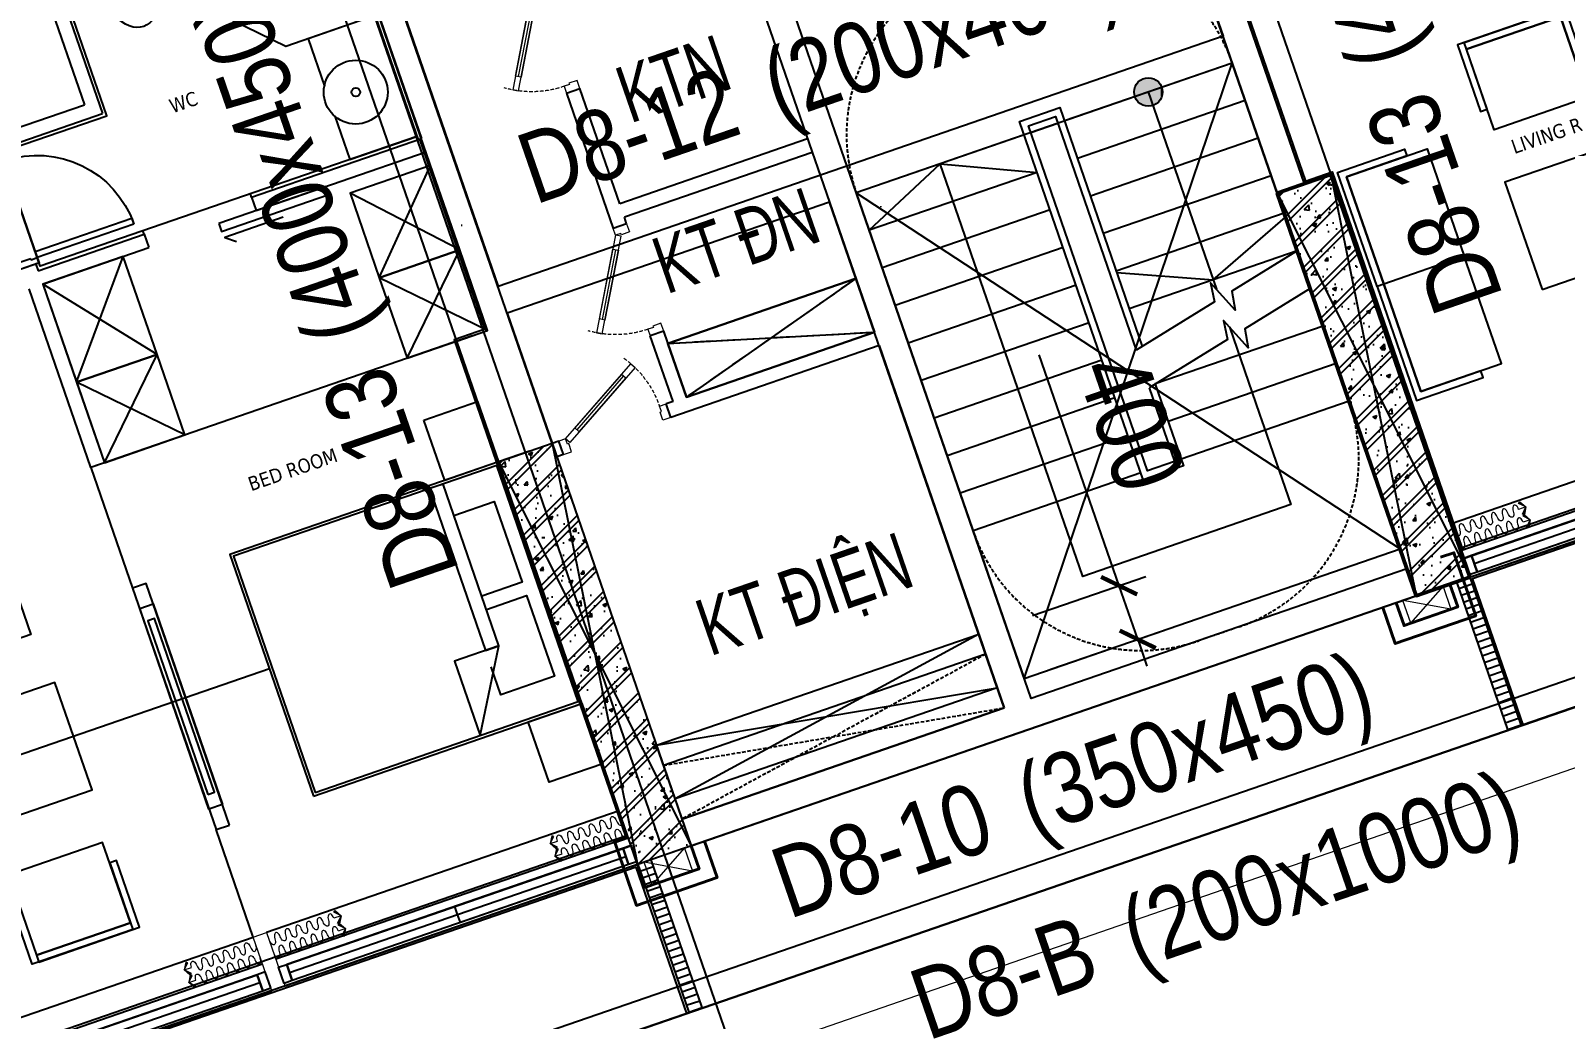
# Model space of a CAD drawing. Header units: millimetres. Extents: x -361699137 to 361252145, y -356478932 to 356523199.
# Drawn here: x -86587 to -75782, y 27210 to 34175 of the extents above; entities that cross this region are included whole.
import ezdxf
from ezdxf.enums import TextEntityAlignment as Align

# ---------------------------------------------------------------- set-up
doc = ezdxf.new("R2010")
doc.units = ezdxf.units.MM
doc.header["$LTSCALE"] = 100
doc.header["$MEASUREMENT"] = 0
for name, pattern in [('220126_HDN_HBA typical plan$0$HIDDEN', [0.375, 0.25, -0.125]), ('ACAD_ISO03W100', [30, 12, -18]), ('HIDDEN', [0.375, 0.25, -0.125]), ('Xref_ST_MBDV Cot vach 30.7.2022$0$HIDDEN', [0.375, 0.25, -0.125])]:
    doc.linetypes.add(name, pattern=pattern)
for name, color, linetype in [('1VinaPVC-Text', 9, 'Continuous'), ('A-_FURN----_E-_N', 251, 'Continuous'), ('A-ANNO-ROOM', 50, 'Continuous'), ('A-WALL-FNSH', 11, 'Continuous'), ('ccu12-Text', 31, 'Continuous'), ('IDEA - dim', 251, 'Continuous'), ('KC', 5, 'Continuous'), ('KT-Net manh', 139, 'Continuous'), ('KT-Tuong', 1, 'Continuous'), ('Xref_ST_MBDV Cot vach 30.7.2022$0$A-FLOR-STRS-ARROW', 8, 'Continuous'), ('Xref_ST_MBDV Cot vach 30.7.2022$0$IDEA - dim', 251, 'Continuous'), ('Xref_ST_MBDV Cot vach 30.7.2022$0$KT-Khuat', 9, 'Xref_ST_MBDV Cot vach 30.7.2022$0$HIDDEN'), ('Xref_ST_MBDV Cot vach 30.7.2022$0$KT-Net manh', 139, 'Continuous'), ('Xref_ST_MBDV Cot vach 30.7.2022$0$KT-Text', 7, 'Continuous'), ('Xref_ST_MBDV Cot vach 30.7.2022$0$KT-Thay', 7, 'Continuous')]:
    doc.layers.add(name, color=color, linetype=linetype)
for name, color, linetype, lineweight in [('AUDIT_I_220808132811-11', 7, 'Continuous', 9), ('ccu12-Tencaukien', 9, 'Continuous', 15), ('CIC36 net manh', 8, 'Continuous', 9), ('HBA-Partition', 4, 'Continuous', 13), ('KT-Kich thuoc', 159, 'Continuous', 18), ('KT-lomo nuoc', 3, 'HIDDEN', 5), ('KT-Net cat', 1, 'Continuous', 40), ('KT-Net cot vach', 2, 'Continuous', 50), ('Xref_ST_MBDV Cot vach 30.7.2022$0$CUA', 37, 'Continuous', 13)]:
    doc.layers.add(name, color=color, linetype=linetype, lineweight=lineweight)
doc.layers.add('dien tich thong thuy', color=3, linetype='Continuous', plot=False)
doc.styles.add('220126_HDN_HBA typical plan$0$211210_HDN_HBA_TYPICAL PLAN CORE OPT 1$0$HBA-Text', font='GOTHIC.TTF')
doc.styles.add('Arial Narrow', font='ARIALN.TTF')
doc.styles.add('Tahoma', font='tahoma.ttf')
doc.styles.add('Xref_ST_MBDV Cot vach 30.7.2022$0$Arial', font='arial.ttf', dxfattribs={"width": 0.7})
doc.dimstyles.new('ccu12-200', dxfattribs={"dimscale": 200, "dimtxt": 2.5, "dimasz": 1, "dimexe": 1, "dimexo": 2, "dimgap": 1, "dimtad": 1, "dimdec": 0, "dimdsep": 46, "dimtxsty": 'Arial Narrow', "dimblk": 'ARCHTICK', "dimcen": -1, "dimdle": 1, "dimclrd": 256, "dimclre": 256, "dimclrt": 3, "dimadec": 0, "dimazin": 2, "dimtfac": 0.1, "dimtdec": 0, "dimtmove": 0, "dimatfit": 1, "dimldrblk": 'ARCHTICK', "dimfxl": 1, "dimtvp": 0.833333, "dimtolj": 1, "dimtzin": 12, "dimarcsym": 0})
pattern_1 = [(50, (-90946.16, -18366.26), (286.9041, -25.10085), [30, -330]), (355, (-90946.16, -18366.26), (-55.5005, 300.8769), [24, -264]), (100.4514, (-90922.26, -18368.36), (231.4038, 275.7758), [25.4961, -280.4568]), (46.1842, (-90946.16, -18286.26), (426.8964, -66.2076), [45, -495]), (96.6356, (-90910.6, -18291.8), (373.865, 389.6471), [38.244, -420.6852]), (351.1842, (-90946.16, -18286.26), (373.8648, 389.6474), [36, -396]), (21, (-90906.16, -18306.26), (238.7628, -161.04756), [30, -330]), (326, (-90906.16, -18306.26), (97.3261, 290.06), [24, -264]), (71.4514, (-90886.27, -18319.69), (336.089, 129.0122), [25.4961, -280.4568]), (37.5, (-90946.16, -18366.26), (4.86394, 133.15754), [0, -260.8, 0, -268, 0, -265]), (7.5, (-90946.16, -18366.26), (105.2278, 157.76468), [0, -152.8, 0, -254.8, 0, -101]), (327.5, (-91035.36, -18366.26), (213.52897, -9.02195), [0, -100, 0, -312, 0, -414]), (317.5, (-91075.36, -18366.26), (233.27447, 40.042), [0, -130, 0, -207.2, 0, -294]), (45, (-90946.16, -18366.26), (-120.20815, 120.20815), []), (45, (-90946.16, -18317.26), (-120.20815, 120.20815), [])]

# ---------------------------------------------------------------- blocks, each defined once
blk = doc.blocks.new('*U207')
for points in [[(483, -399), (465, -396), (464, -466)], [(397, -484), (464, -466), (394, -466)]]:
    blk.add_hatch(color=256).paths.add_polyline_path(points)
blk.add_line((464, -466), (417, -419))
for points in [[(483, -399), (465, -396), (464, -466)], [(397, -484), (464, -466), (394, -466)]]:
    blk.add_lwpolyline(points, close=True)
for centre in [(17, -17), (86, -88), (155, -157), (225, -227), (294, -297), (364, -367)]:
    blk.add_ellipse(centre, major_axis=(34.5, 32), ratio=0.523888, start_param=4.73172, end_param=7.873313)
at = {"extrusion": (0, 0, -1)}
for centre in [(52, -52), (121, -123), (190, -192), (260, -262), (329, -332), (399, -402)]:
    blk.add_ellipse(centre, major_axis=(-32.1, -34.4), ratio=0.523888, start_param=4.73172, end_param=7.873313, dxfattribs=at)
blk = doc.blocks.new('13')
at = {"layer": 'A-WALL-FNSH', "color": 5}
for points in [[(-9580, -260), (-9460, -260), (-9460, -200), (-9580, -200)], [(-9460, -2815), (-9460, -260), (-9580, -260), (-9580, -2815)], [(-9520, -1563), (-9520, -260), (-9580, -260), (-9580, -1563)]]:
    blk.add_lwpolyline(points, close=True, dxfattribs=at)
blk.add_lwpolyline([(-9460, -200), (-9460, -2815)], dxfattribs=at)
at = {"layer": 'IDEA - dim'}
for p, q in [((-9600, -200), (-9600, -2875)), ((-9400, -200), (-9400, -2875))]:
    blk.add_line(p, q, dxfattribs=at)
for points in [[(-8250, -748), (-8250, -300), (-7450, -300), (-7450, -250), (-8300, -250), (-8300, -748)], [(-8250, -300), (-8250, -900), (-7450, -900), (-7450, -300)], [(-6650, -748), (-6650, -300), (-7450, -300), (-7450, -250), (-6600, -250), (-6600, -748)], [(-6650, -300), (-6650, -900), (-7450, -900), (-7450, -300)], [(-7850, -1341), (-7850, -2141), (-7050, -2141), (-7050, -1341)], [(-6076, -2091), (-6676, -2091), (-6676, -1391), (-6076, -1391)], [(-6524, -1391), (-6076, -1391), (-6076, -2091), (-6026, -2091), (-6026, -1341), (-6524, -1341)], [(-6524, -2091), (-6076, -2091), (-6076, -1391), (-6026, -1391), (-6026, -2141), (-6524, -2141)]]:
    blk.add_lwpolyline(points, close=True, dxfattribs=at)
at = {"layer": 'KT-Net cot vach'}
blk.add_lwpolyline([(-9600, -200), (-9600, 200), (-6600, 200), (-6600, -200)], close=True, dxfattribs=at)
at = {"layer": 'KT-Net manh', "linetype": 'ACAD_ISO03W100', "ltscale": 4}
blk.add_line((-9200, -200), (-9200, -2875), dxfattribs=at)
at = {"layer": 'KT-Tuong'}
blk.add_lwpolyline([(-3200, 0), (-6600, 0), (-6600, 200), (-3200, 200)], dxfattribs=at)
at = {"layer": 'CIC36 net manh', "color": 8, "xscale": -0.8100000000112606, "yscale": 0.8100000000112606, "zscale": 0.8100000000112604, "rotation": 44.87679879606966}
for p in [(-9356, -201), (-9261, -201)]:
    blk.add_blockref('*U207', p, dxfattribs=at)
at = {"layer": '1VinaPVC-Text', "style": 'Tahoma'}
blk.add_text('LIVING R', height=100, rotation=270, dxfattribs=at).set_placement((-6885, -1468))
blk = doc.blocks.new('*U206')
at = {"layer": 'A-_FURN----_E-_N', "linetype": 'Continuous'}
for points in [[(-900, 600), (-900, 1000), (-1350, 1000), (-1350, 600)], [(-900, -1000), (-900, 1000), (900, 1000), (900, -1000)], [(-880, -980), (-880, 980), (880, 980), (880, -980)], [(1350, 600), (1350, 1000), (900, 1000), (900, 600)]]:
    blk.add_lwpolyline(points, close=True, dxfattribs=at)
at = {"layer": 'A-_FURN----_E-_N', "linetype": '220126_HDN_HBA typical plan$0$HIDDEN', "ltscale": 500}
blk.add_lwpolyline([(-900, -1000), (-900, 1000), (900, 1000), (900, -1000)], close=True, dxfattribs=at)
at = {"layer": 'A-_FURN----_E-_N', "linetype": 'Continuous'}
for points in [[(-55, 580), (-55, 880), (-656, 880), (-656, 480), (-448, 480)], [(646, 580), (646, 880), (45, 880), (45, 580)], [(-880, 249), (-326, 580), (880, 580), (880, 480), (-326, 480), (-326, 580), (-326, 249), (-880, 249)]]:
    blk.add_lwpolyline(points, dxfattribs=at)
blk = doc.blocks.new('220126_HDN_HBA typical plan$0$210902_YS plan 330pm ver13$0$TOTO-WC-CW822J')
at = {"color": 0}
blk.add_lwpolyline([(-177, -119), (-175, 0), (175, 0), (177, -119)], dxfattribs=at)
blk.add_lwpolyline([(-190, -270), (-183, -145, -0.39087), (-115, -78), (-28, -76, -0.013886), (28, -76), (115, -78, -0.39087), (183, -145), (190, -270)], format="xyb", dxfattribs=at)
blk.add_ellipse((0, -270), major_axis=(0, -270), ratio=0.703704, start_param=4.712389, end_param=7.853982, dxfattribs=at)
blk = doc.blocks.new('d800')
blk.add_line((760, 70), (40, 70))
for points in [[(40, 790), (40, 70), (85, 70), (85, 790)], [(50, 25), (40, 25), (40, 70), (0, 70), (0, -70), (50, -70)], [(750, 25), (760, 25), (760, 70), (800, 70), (800, -70), (750, -70)]]:
    blk.add_lwpolyline(points, close=True)
blk.add_arc((40, 70), 720, 0, 90)
blk = doc.blocks.new('9')
at = {"layer": 'A-WALL-FNSH', "color": 5}
for points in [[(-9460, -200), (-9460, -2815)], [(-9460, -5600), (-9460, -3035)]]:
    blk.add_lwpolyline(points, dxfattribs=at)
for points in [[(-9460, -2815), (-9460, -260), (-9580, -260), (-9580, -2815)], [(-9460, -1562), (-9460, -2815), (-9520, -2815), (-9520, -1562)], [(-9580, -2875), (-9460, -2875), (-9460, -2815), (-9580, -2815)], [(-9580, -2975), (-9460, -2975), (-9460, -3035), (-9580, -3035)], [(-9460, -3035), (-9460, -5540), (-9580, -5540), (-9580, -3035)], [(-9460, -4287), (-9460, -3035), (-9520, -3035), (-9520, -4287)], [(-9520, -4287), (-9520, -5540), (-9580, -5540), (-9580, -4287)], [(-9580, -5540), (-9460, -5540), (-9460, -5600), (-9580, -5600)]]:
    blk.add_lwpolyline(points, close=True, dxfattribs=at)
at = {"layer": 'HBA-Partition'}
blk.add_lwpolyline([(-9200, -2875), (-9200, -2975), (-9600, -2975), (-9600, -2875)], close=True, dxfattribs=at)
at = {"layer": 'IDEA - dim'}
for p, q in [((-9600, -200), (-9600, -2875)), ((-9400, -200), (-9400, -2875)), ((-9600, -5601), (-9600, -2975)), ((-9400, -5601), (-9400, -2975)), ((-4270, -3765), (-4245, -3765)), ((-4270, -4565), (-4245, -4565)), ((-3000, -5830), (-4270, -5830))]:
    blk.add_line(p, q, dxfattribs=at)
for points in [[(-8376, -1391), (-8824, -1391), (-8824, -2091), (-8874, -2091), (-8874, -1341), (-8376, -1341)], [(-8376, -2091), (-8824, -2091), (-8824, -1391), (-8874, -1391), (-8874, -2141), (-8376, -2141)], [(-8824, -2091), (-8224, -2091), (-8224, -1391), (-8824, -1391)], [(-7850, -1341), (-7850, -2141), (-7050, -2141), (-7050, -1341)], [(-6076, -2091), (-6676, -2091), (-6676, -1391), (-6076, -1391)], [(-8400, -2975), (-6600, -2975), (-6600, -2875), (-8400, -2875)], [(-6752, -2875), (-6752, -2975), (-8247, -2975), (-8247, -2875)], [(-8147, -2900), (-8147, -2950), (-6852, -2950), (-6852, -2900)], [(-5700, -3575), (-5100, -3575), (-5100, -2975), (-5700, -2975), (-5700, -3575)], [(-5100, -3575), (-4370, -3575), (-4370, -2975), (-5100, -2975), (-5100, -3575)], [(-4370, -4286), (-4430, -4286), (-4430, -5086), (-4370, -5086)], [(-5700, -5830), (-5100, -5830), (-5100, -5230), (-5700, -5230), (-5700, -5830)], [(-5100, -5830), (-4470, -5830), (-4470, -5230), (-5100, -5230), (-5100, -5830)]]:
    blk.add_lwpolyline(points, close=True, dxfattribs=at)
for points in [[(-3000, -5805), (-4245, -5805), (-4245, -3000), (-3395, -3000), (-3395, -3790), (-2145, -3790), (-2145, -5600)], [(-4476, -4729), (-4476, -4294), (-4530, -4364)], [(-3000, -5805), (-3345, -5805), (-3345, -5140), (-2895, -4690), (-2145, -4690), (-2145, -5600)], [(-3922, -5305), (-4245, -5305), (-4245, -5805), (-3345, -5805), (-3345, -5305), (-3698, -5305)]]:
    blk.add_lwpolyline(points, dxfattribs=at)
for radius in [225, 30]:
    blk.add_circle((-3810, -5500), radius, dxfattribs=at)
at = {"layer": 'KT-Net manh', "linetype": 'ACAD_ISO03W100', "ltscale": 4}
for p, q in [((-9200, -200), (-9200, -2875)), ((-7450, -850), (-7450, -3600)), ((-9200, -2875), (-8400, -2875)), ((-5700, -2875), (-6600, -2875)), ((-5700, -5715), (-5700, -2875)), ((-9200, -5601), (-9200, -2975)), ((-5700, -3575), (-5100, -2975)), ((-5700, -2975), (-5100, -3575)), ((-5100, -3575), (-4370, -2975)), ((-5100, -2975), (-4370, -3575)), ((-5700, -5830), (-5100, -5230)), ((-5700, -5230), (-5100, -5830)), ((-5100, -5830), (-4470, -5230)), ((-5100, -5230), (-4470, -5830))]:
    blk.add_line(p, q, dxfattribs=at)
at = {"layer": 'KT-Tuong'}
for p, q in [((-4220, -2975), (-4220, -2875)), ((-4220, -2975), (-4270, -2975)), ((-4270, -2975), (-4270, -3765)), ((-3370, -2975), (-3370, -3765)), ((-2020, -3665), (-3270, -3665)), ((-4270, -3765), (-4370, -3765)), ((-2120, -3765), (-3370, -3765)), ((-4270, -4565), (-4370, -4565)), ((-4270, -4565), (-4270, -5830))]:
    blk.add_line(p, q, dxfattribs=at)
for points in [[(-4370, -2975), (-5700, -2975), (-5700, -2875), (-4370, -2875)], [(-3420, -2875), (-3270, -2875), (-3270, -3665)], [(-4370, -2975), (-4370, -3765)], [(-4370, -4565), (-4370, -5830)], [(-6600, -5830), (-6600, -5600), (-5700, -5600), (-5700, -5830), (-3000, -5830)]]:
    blk.add_lwpolyline(points, dxfattribs=at)
at = {"layer": 'CIC36 net manh', "color": 8}
for p, xscale, yscale, zscale, rotation in [((-9356, -2874), 0.8100000000112615, 0.8100000000112615, 0.8100000000112615, 135.1232012039649), ((-9261, -2874), 0.8100000000112615, 0.8100000000112615, 0.8100000000112615, 135.1232012039649), ((-9356, -2976), -0.8100000000112607, 0.8100000000112607, 0.8100000000112606, 44.8767987960188), ((-9261, -2976), -0.8100000000112607, 0.8100000000112607, 0.8100000000112606, 44.8767987960188), ((-9356, -5601), 0.8100000000112615, 0.8100000000112615, 0.8100000000112615, 135.1232012039649), ((-9261, -5600), 0.8100000000112615, 0.8100000000112615, 0.8100000000112615, 135.1232012039649)]:
    blk.add_blockref('*U207', p, dxfattribs=dict(at, xscale=xscale, yscale=yscale, zscale=zscale, rotation=rotation))
at = {"layer": 'IDEA - dim'}
for name, p, xscale, rotation in [('d800', (-4220, -2930), -1, 180), ('*U206', (-7500, -4600), -1, 180), ('220126_HDN_HBA typical plan$0$210902_YS plan 330pm ver13$0$TOTO-WC-CW822J', (-2345, -4240), -1.000000000000001, 270)]:
    blk.add_blockref(name, p, dxfattribs=dict(at, xscale=xscale, rotation=rotation))
at = {"layer": '1VinaPVC-Text', "style": 'Tahoma'}
for s, p in [('BED ROOM', (-6228, -3886)), ('WC', (-3531, -4231))]:
    blk.add_text(s, height=100, rotation=270, dxfattribs=at).set_placement(p)
blk = doc.blocks.new('A$C1AAC5519')
at = {"layer": 'A-ANNO-ROOM', "insert": (773, 1217), "char_height": 600, "attachment_point": 2, "rotation": 50.4488, "style": '220126_HDN_HBA typical plan$0$211210_HDN_HBA_TYPICAL PLAN CORE OPT 1$0$HBA-Text'}
blk.add_mtext_dynamic_manual_height_columns('S.B1.', width=722857412.87, gutter_width=9766, heights=[0], dxfattribs=at)
blk = doc.blocks.new('A$C418F5BC8')
at = {"layer": 'A-ANNO-ROOM', "insert": (648, 1091), "char_height": 600, "attachment_point": 2, "rotation": 50.4488, "style": '220126_HDN_HBA typical plan$0$211210_HDN_HBA_TYPICAL PLAN CORE OPT 1$0$HBA-Text'}
blk.add_mtext_dynamic_manual_height_columns('SL-S', width=722857412.87, gutter_width=9766, heights=[0], dxfattribs=at)
blk = doc.blocks.new('A$C2A6C5140')
at = {"layer": 'A-ANNO-ROOM', "insert": (731, 1190, 0), "char_height": 600, "attachment_point": 2, "rotation": 50.4488, "style": '220126_HDN_HBA typical plan$0$211210_HDN_HBA_TYPICAL PLAN CORE OPT 1$0$HBA-Text'}
blk.add_mtext_dynamic_manual_height_columns('2-BR', width=722857412.87, gutter_width=9766, heights=[0], dxfattribs=at)
blk = doc.blocks.new('A$C5388591E')
at = {"layer": 'A-ANNO-ROOM', "insert": (894, 842, 0), "char_height": 600, "attachment_point": 2, "rotation": 1.4065, "style": '220126_HDN_HBA typical plan$0$211210_HDN_HBA_TYPICAL PLAN CORE OPT 1$0$HBA-Text'}
blk.add_mtext_dynamic_manual_height_columns('3-BR', width=722857412.87, gutter_width=9766, heights=[0], dxfattribs=at)
blk = doc.blocks.new('A$C21AF0CCA')
at = {"layer": 'A-ANNO-ROOM', "insert": (1198, 815), "char_height": 600, "attachment_point": 2, "rotation": 0.1054, "style": '220126_HDN_HBA typical plan$0$211210_HDN_HBA_TYPICAL PLAN CORE OPT 1$0$HBA-Text'}
blk.add_mtext_dynamic_manual_height_columns('S.B1P.', width=722857412.87, gutter_width=9766, heights=[0], dxfattribs=at)
blk = doc.blocks.new('*U325')
blk.add_line((-147, -33), (-580, -283))
for points in [[(-800, 100), (-740, 100), (-740, 40), (-750, 40), (-750, 0), (-800, 0)], [(-50, 0), (-656, -350), (-676, -315), (-70, 35)], [(0, 100), (-60, 100), (-60, 40), (-50, 40), (-50, 0), (0, 0)], [(-137, -50), (-157, -15), (-590, -265), (-570, -300)]]:
    blk.add_lwpolyline(points, close=True)
at = {"linetype": 'Xref_ST_MBDV Cot vach 30.7.2022$0$HIDDEN'}
blk.add_arc((-50, 0), 700, 180, 215.0495, dxfattribs=at)
blk = doc.blocks.new('*U324')
blk.add_line((-147, 33), (-580, 283))
for points in [[(-50, 0), (-656, 350), (-676, 315), (-70, -35)], [(-137, 50), (-157, 15), (-590, 265), (-570, 300)], [(-800, -100), (-740, -100), (-740, -40), (-750, -40), (-750, 0), (-800, 0)], [(0, -100), (-60, -100), (-60, -40), (-50, -40), (-50, 0), (0, 0)]]:
    blk.add_lwpolyline(points, close=True)
at = {"linetype": 'Xref_ST_MBDV Cot vach 30.7.2022$0$HIDDEN'}
blk.add_arc((-50, 0), 700, 144.9505, 180, dxfattribs=at)
blk = doc.blocks.new('*U326')
blk.add_line((-147, -33), (-580, -283))
for points in [[(-800, 100), (-740, 100), (-740, 40), (-750, 40), (-750, 0), (-800, 0)], [(-50, 0), (-656, -350), (-676, -315), (-70, 35)], [(0, 100), (-60, 100), (-60, 40), (-50, 40), (-50, 0), (0, 0)], [(-137, -50), (-157, -15), (-590, -265), (-570, -300)]]:
    blk.add_lwpolyline(points, close=True)
at = {"linetype": 'Xref_ST_MBDV Cot vach 30.7.2022$0$HIDDEN'}
blk.add_arc((-50, 0), 700, 180, 215.0495, dxfattribs=at)
blk = doc.blocks.new('Louvre')
for p, q in [((-390, 976, 0), (-295, 1009, 0)), ((-374, 929, 0), (-279, 961, 0)), ((-357, 881, 0), (-263, 914, 0)), ((-341, 834, 0), (-246, 867, 0)), ((-325, 787, 0), (-230, 820, 0)), ((-308, 740, 0), (-214, 772, 0)), ((-292, 692, 0), (-197, 725, 0)), ((-276, 645, 0), (-181, 678, 0)), ((-260, 598, 0), (-165, 631, 0)), ((-243, 551, 0), (-148, 583, 0)), ((-227, 503, 0), (-132, 536, 0)), ((-211, 456, 0), (-116, 489, 0)), ((-194, 409, 0), (-99, 442, 0)), ((-178, 362, 0), (-83, 394, 0)), ((-162, 314, 0), (-67, 347, 0)), ((-145, 267, 0), (-50, 300, 0)), ((-129, 220, 0), (-34, 253, 0)), ((-113, 172, 0), (-18, 205, 0)), ((-96, 125, 0), (-1, 158, 0)), ((-80, 78, 0), (15, 111, 0)), ((-64, 31, 0), (31, 63, 0)), ((-47, -17, 0), (48, 16, 0))]:
    blk.add_line(p, q)
at = {"elevation": 0}
blk.add_lwpolyline([(48, 16), (-311, 1056), (-406, 1023), (-47, -17)], close=True, dxfattribs=at)
blk = doc.blocks.new('*U384')
at = {"layer": 'KT-lomo nuoc', "ltscale": 500}
for p, q in [((321, 126), (0, 0)), ((24, 168), (297, -43))]:
    blk.add_line(p, q, dxfattribs=at)
blk.add_lwpolyline([(24, 168), (321, 126), (297, -43), (0, 0)], close=True, dxfattribs=at)
blk = doc.blocks.new('CTN TN T39')
at = {"layer": 'KT-Net cat', "elevation": 0}
for points in [[(-73145, 3042), (-73057, 2787), (-72490, 2983), (-72644, 3427), (-72738, 3395)], [(-72673, 3206), (-72617, 3045), (-72995, 2914), (-73051, 3075)], [(-77919, 1394), (-77831, 1139), (-78398, 943), (-78551, 1388), (-78457, 1420)], [(-78392, 1231), (-78336, 1070), (-77958, 1201), (-78013, 1362)]]:
    blk.add_lwpolyline(points, dxfattribs=at)
at = {"layer": 'KT-lomo nuoc', "linetype": 'HIDDEN', "rotation": 207.2301329308957}
for p in [(-72720, 3189, 0), (-78061, 1345, 0)]:
    blk.add_blockref('*U384', p, dxfattribs=at)
blk = doc.blocks.new('_ARCHTICK')
at = {"color": 0, "linetype": 'ByBlock', "const_width": 0.15}
blk.add_lwpolyline([(-0.5, -0.5), (0.5, 0.5)], dxfattribs=at)
blk = doc.blocks.new('*D417')
at = {"layer": 'Defpoints', "color": 0, "transparency": 16777216}
for p in [(63279, -9369), (62290, -9710), (62421, -10088)]:
    blk.add_point(p, dxfattribs=at)
at = {"layer": 'KC', "lineweight": -2, "transparency": 16777216}
for p, q in [((63279, -9369), (62717, -7742)), ((62668, -9580), (63468, -9304)), ((63410, -9747), (63279, -9369)), ((62799, -9958), (63599, -9682)), ((63410, -9747), (63475, -9936))]:
    blk.add_line(p, q, dxfattribs=at)
at = {"layer": 'KC', "lineweight": -2, "transparency": 16777216, "xscale": 200, "yscale": 200, "zscale": 200}
for p, rotation in [((63279, -9369), 289.0471379547801), ((63410, -9747), 109.0471379547801)]:
    blk.add_blockref('_ARCHTICK', p, dxfattribs=dict(at, rotation=rotation))
at = {"layer": 'KC', "color": 3, "transparency": 16777216, "insert": (63363, -8218), "char_height": 500, "attachment_point": 5, "rotation": 289.0471, "style": 'Arial Narrow'}
blk.add_mtext('\\A1;400', dxfattribs=at)
blk = doc.blocks.new('*U467')
at = {"layer": 'ccu12-Tencaukien', "color": 8, "ltscale": 10000}
blk.add_line((360.7, -155.3), (354.4, -155.3), dxfattribs=at)
at = {"layer": 'ccu12-Text', "color": 2, "style": 'Arial Narrow', "width": 0.8}
blk.add_attdef('SH', text='', height=300, dxfattribs=at).set_placement((275.6, 5.9), align=Align.BOTTOM_RIGHT)
at = {"layer": 'ccu12-Text', "color": 31, "style": 'Arial Narrow', "width": 0.8}
for tag, p in [('(', (507.5, -75.4)), ('KT', (632.6, -75.4)), (')', (962.9, -75.4))]:
    blk.add_attdef(tag, text='', height=250, dxfattribs=at).set_placement(p, align=Align.BOTTOM_LEFT)
blk = doc.blocks.new('A$C0e39c971')
at = {"layer": 'KC'}
h = blk.add_hatch(dxfattribs=at)
h.set_pattern_fill('VATLIEU04', color=256, scale=40, style=0, pattern_type=2)
h.set_pattern_definition(pattern_1)
h.paths.add_polyline_path([(-26003.9, -28020.4), (-25625.8, -27889.8), (-24646.8, -30725.6), (-25024.9, -30856.1)])
h = blk.add_hatch(dxfattribs=at)
h.set_pattern_fill('VATLIEU04', color=256, scale=40, style=0, pattern_type=2)
h.set_pattern_definition(pattern_1)
h.paths.add_polyline_path([(-31486.4, -29913.2), (-31108.3, -29782.6), (-30129.2, -32618.4), (-30507.3, -32748.9)])
at = {"layer": 'KC', "ltscale": 2000}
for p, q in [((-39331.1, -6579.7), (-21165.8, -59194.8)), ((-11573.4, -26212), (-54982.3, -41198.9))]:
    blk.add_line(p, q, dxfattribs=at)
at = {"layer": 'KC', "ltscale": 100}
for p, q in [((-26735.8, -24676.3), (-25625.8, -27889.8, 0)), ((-27113.9, -24806.9), (-26385.8, -26914.7, 0)), ((-32283.1, -26379.7, 0), (-31490, -28676.9, 0)), ((-31486.4, -29913.2, 0), (-32661.2, -26510.3, 0)), ((-26385.8, -26914.7, 0), (-31490, -28676.9, 0)), ((-29156.6, -28082.8, 0), (-31424.8, -28865.9, 0)), ((-27975.3, -31504.5), (-29156.6, -28082.8, 0)), ((-31424.8, -28865.9, 0), (-31108.3, -29782.6, 0)), ((-30129.2, -32618.4, 0), (-25024.9, -30856.1, 0))]:
    blk.add_line(p, q, dxfattribs=at)
at = {"layer": 'KC'}
for p, q in [((-26320.5, -27103.7, 0), (-28967.5, -28017.6, 0)), ((-27786.2, -31439.2, 0), (-26320.8, -27103.8, 0)), ((-26320.5, -27103.7, 0), (-26003.9, -28020.4, 0)), ((-28967.5, -28017.6, 0), (-25139.5, -30525.4, 0)), ((-28970.6, -28621.6), (-30163.4, -29456.6)), ((-30293.9, -29078.5), (-28840, -28999.7)), ((-28105.8, -31126.4), (-30243.9, -32287.7)), ((-30374.4, -31909.6), (-27975.3, -31504.5))]:
    blk.add_line(p, q, dxfattribs=at)
at = {"layer": 'KC', "linetype": 'ByBlock', "ltscale": 30}
for p, q in [((-25625.8, -27889.8, 0), (-25024.9, -30856.1, 0)), ((-26003.9, -28020.4, 0), (-24646.8, -30725.6, 0)), ((-31108.3, -29782.6, 0), (-30507.3, -32748.9, 0)), ((-31486.4, -29913.2, 0), (-30129.2, -32618.4, 0))]:
    blk.add_line(p, q, dxfattribs=at)
at = {"layer": 'KC', "elevation": 0}
for points in [[(-17552.2, -16036.1), (-17553.1, -16036.4), (-20141.9, -8672.6, 0.3383369), (-24015.3, -7136.5), (-53451, -17291.6, 0.4594567), (-55491.1, -22441), (-46722.4, -36767.3, 0.2796886), (-41756.3, -37798.7), (-19038.8, -29961, 0.2042795), (-18972.5, -29839.9), (-18748.7, -28810, -0.2754116), (-18020.9, -28009.5), (-13608.5, -26491.6, -0.4141945), (-12447.4, -27056.2), (-4118.2, -51146.9, 0.3197537), (701.8, -54580.4), (45839.2, -54580.4, 0.3653099), (50805.2, -50269.7, 0.1024343), (50796.2, -48647.8), (48355, -37177.1, 0.1326112), (46888.7, -34378.5, 0.0664995), (45757.5, -33464.1, 0.1376153), (43676.9, -32880.4), (18033.2, -32880.4)], [(-44768.1, -37672.4, 0.1611947), (-41822.3, -37609.9), (-19167.2, -29793.7), (-18944.5, -28768.8, -0.2743066), (-18082.7, -27819.3), (-13673.7, -26302.6, -0.4141534), (-12258.4, -26990.8), (-3929.2, -51081.5, 0.3197537), (701.8, -54380.4), (45837.8, -54380.4, 0.1514666), (48597.3, -53480.2, 0.1514666)], [(-44768.1, -37672.4, 0.1611947), (-41822.3, -37609.9), (-19167.2, -29793.7), (-18944.5, -28768.8, -0.2743066), (-18082.7, -27819.3), (-13673.7, -26302.6, -0.4141534), (-12258.4, -26990.8), (-3929.2, -51081.5, 0.3197537), (701.8, -54380.4), (45837.8, -54380.4, 0.1514666), (48597.3, -53480.2)]]:
    blk.add_lwpolyline(points, format="xyb", dxfattribs=at)
for points in [[(-28967.5, -28017.6), (-27786.2, -31439.2), (-25139.5, -30525.4), (-26320.8, -27103.8), (-28967.5, -28017.6)], [(-30293.9, -29078.5), (-28970.6, -28621.6), (-28840, -28999.7), (-30163.4, -29456.6), (-30293.9, -29078.5)], [(-30374.4, -31909.6), (-28105.8, -31126.4), (-27975.3, -31504.5), (-30243.9, -32287.7), (-30374.4, -31909.6)]]:
    blk.add_lwpolyline(points, dxfattribs=at)
at = {"layer": 'KC', "ltscale": 0.25, "elevation": 0}
for points in [[(-26003.9, -28020.4), (-25625.8, -27889.8), (-24646.8, -30725.6), (-25024.9, -30856.1)], [(-31486.4, -29913.2), (-31108.3, -29782.6), (-30129.2, -32618.4), (-30507.3, -32748.9)]]:
    blk.add_lwpolyline(points, close=True, dxfattribs=at)
at = {"layer": 'KC', "extrusion": (7.83226e-07, 7.34415e-07, 1)}
ref = blk.add_blockref('*U467', (-24696.5, -26955.2, 0), dxfattribs=dict(at, xscale=1.815893337873055, yscale=1.815893337873055, zscale=1.815893337873055, rotation=88.5718110349345))
ref.add_attrib('KT', '(400x450)', dxfattribs={"layer": 'ccu12-Tencaukien', "color": 31, "extrusion": (7.83226e-07, 7.34415e-07, 1), "height": 500, "rotation": 109.03488, "style": 'Arial Narrow'}).set_placement((-24852.8, -26981.7, 0), align=Align.BOTTOM_LEFT)
ref.add_attrib('SH', 'D8-13', dxfattribs={"layer": 'ccu12-Tencaukien', "color": 2, "extrusion": (7.83226e-07, 7.34415e-07, 1), "height": 500, "rotation": 109.03488, "style": 'Arial Narrow'}).set_placement((-24778.1, -27225.6, 0), align=Align.BOTTOM_RIGHT)
at = {"layer": 'KC', "extrusion": (7.34415e-07, -7.83226e-07, 1)}
ref = blk.add_blockref('*U467', (-29436.9, -27817.9, 0), dxfattribs=dict(at, xscale=1.815893337873055, yscale=1.815893337873055, zscale=1.815893337873055, rotation=358.5718110349675))
ref.add_attrib('KT', '(200x400)', dxfattribs={"layer": 'ccu12-Tencaukien', "color": 31, "extrusion": (7.34415e-07, -7.83226e-07, 1), "height": 500, "rotation": 19.03488, "style": 'Arial Narrow'}).set_placement((-29463.5, -27661.6, 0), align=Align.BOTTOM_LEFT)
ref.add_attrib('SH', 'D8-12', dxfattribs={"layer": 'ccu12-Tencaukien', "color": 2, "extrusion": (7.34415e-07, -7.83226e-07, 1), "height": 500, "rotation": 19.03488, "style": 'Arial Narrow'}).set_placement((-29707.3, -27736.4, 0), align=Align.BOTTOM_RIGHT)
at = {"layer": 'KC', "extrusion": (7.83226e-07, 7.34415e-07, 1)}
ref = blk.add_blockref('*U467', (-32044.9, -28889.8, 0), dxfattribs=dict(at, xscale=1.815893337873055, yscale=1.815893337873055, zscale=1.815893337873055, rotation=88.5718110349345))
ref.add_attrib('KT', '(400x450)', dxfattribs={"layer": 'ccu12-Tencaukien', "color": 31, "extrusion": (7.83226e-07, 7.34415e-07, 1), "height": 500, "rotation": 109.03488, "style": 'Arial Narrow'}).set_placement((-32201.2, -28916.3, 0), align=Align.BOTTOM_LEFT)
ref.add_attrib('SH', 'D8-13', dxfattribs={"layer": 'ccu12-Tencaukien', "color": 2, "extrusion": (7.83226e-07, 7.34415e-07, 1), "height": 500, "rotation": 109.03488, "style": 'Arial Narrow'}).set_placement((-32126.5, -29160.2, 0), align=Align.BOTTOM_RIGHT)
at = {"layer": 'KC', "extrusion": (7.34415e-07, -7.83226e-07, 1)}
ref = blk.add_blockref('*U467', (-27649.2, -32850.7, 0), dxfattribs=dict(at, xscale=1.815893337873055, yscale=1.815893337873055, zscale=1.815893337873055, rotation=358.5718110349675))
ref.add_attrib('KT', '(350x450)', dxfattribs={"layer": 'ccu12-Tencaukien', "color": 31, "extrusion": (7.34415e-07, -7.83226e-07, 1), "height": 500, "rotation": 19.03488, "style": 'Arial Narrow'}).set_placement((-27675.8, -32694.4, 0), align=Align.BOTTOM_LEFT)
ref.add_attrib('SH', 'D8-10', dxfattribs={"layer": 'ccu12-Tencaukien', "color": 2, "extrusion": (7.34415e-07, -7.83226e-07, 1), "height": 500, "rotation": 19.03488, "style": 'Arial Narrow'}).set_placement((-27919.7, -32769.1, 0), align=Align.BOTTOM_RIGHT)
ref = blk.add_blockref('*U467', (-26912.7, -33789.6, 0), dxfattribs=dict(at, xscale=1.815893337873055, yscale=1.815893337873055, zscale=1.815893337873055, rotation=358.5718110349675))
ref.add_attrib('KT', '(200x1000)', dxfattribs={"layer": 'ccu12-Tencaukien', "color": 31, "extrusion": (7.34415e-07, -7.83226e-07, 1), "height": 500, "rotation": 19.03488, "style": 'Arial Narrow'}).set_placement((-26939.3, -33633.3, 0), align=Align.BOTTOM_LEFT)
ref.add_attrib('SH', 'D8-B', dxfattribs={"layer": 'ccu12-Tencaukien', "color": 2, "extrusion": (7.34415e-07, -7.83226e-07, 1), "height": 500, "rotation": 19.03488, "style": 'Arial Narrow'}).set_placement((-27183.2, -33708.1, 0), align=Align.BOTTOM_RIGHT)
at = {"layer": 'KC'}
dim = blk.add_aligned_dim(p1=(-27975.3, -31504.5), p2=(-28105.8, -31126.4), distance=-1045.9, dimstyle='ccu12-200', override={"dimzin": 0}, dxfattribs=at)
dim.commit()
dim.dimension.update_dxf_attribs({"geometry": '*D417', "text_midpoint": (-27032.9, -29634.1), "insert": (-90396.2, -21416.3)})

msp = doc.modelspace()

# ---------------------------------------------------------------- hatches: boundary and pattern name
at = {"layer": 'Xref_ST_MBDV Cot vach 30.7.2022$0$KT-Net manh'}
h = msp.add_hatch(color=256, dxfattribs=at)
edge = h.paths.add_edge_path(flags=0)
edge.add_arc((-78717.9, 33743), 100, 199.04714, 559.04714)
h = msp.add_hatch(color=256, dxfattribs=at)
edge = h.paths.add_edge_path(flags=0)
edge.add_arc((-78717.9, 33743), 100, 199.04714, 559.04714)
msp.add_hatch(color=256, dxfattribs=at).paths.add_polyline_path([(-78719.7, 33843), (-78778.2, 33822.8), (-78813.6, 33772.2), (-78812.4, 33710.4), (-78775.2, 33661.1), (-78716.1, 33643), (-78657.7, 33663.2), (-78622.3, 33713.9), (-78623.4, 33775.7), (-78660.6, 33825)], flags=0)
msp.add_hatch(color=256, dxfattribs=at).paths.add_polyline_path([(-78719.7, 33843), (-78778.2, 33822.8), (-78813.6, 33772.2), (-78812.4, 33710.4), (-78775.2, 33661.1), (-78716.1, 33643), (-78657.7, 33663.2), (-78622.3, 33713.9), (-78623.4, 33775.7), (-78660.6, 33825)], flags=0)

# ---------------------------------------------------------------- linework, layer by layer
msp.add_line((-70845.1, 31089.8), (-93639.7, 23225.5))
at = {"layer": 'AUDIT_I_220808132811-11', "elevation": 0}
msp.add_lwpolyline([(-69193.3, 45106.9), (-71608.2, 52101.6, 0.3643585), (-76316.2, 54156.4), (-105251.9, 44174.2, 0.4519048), (-107468.3, 38521.1), (-99355.1, 24907.3, 0.3106789), (-93192.1, 22936), (-70669.3, 30727.4, 0.2299221), (-70384.4, 31142.1), (-70163.5, 32158.8, -0.27899), (-69704.7, 32660.4), (-65284.3, 34181, -0.4143404), (-64631.8, 33863.9), (-56302.5, 9773.2, 0.3197537), (-51104.5, 6070.4), (-5967.1, 6070.4, 0.4808686), (-826.5, 12501.3), (-1435.2, 15196.4), (-1480.4, 15396.9), (-3255.9, 23916.5)], format="xyb", dxfattribs=at)
at = {"layer": 'dien tich thong thuy', "elevation": 0}
for points in [[(-73003.4, 37154.7), (-73737.7, 39281.5), (-73846.4, 39244), (-74445.3, 40978.5), (-77058.9, 40076.2), (-77975.8, 39759.6), (-78661.1, 39523), (-77672.2, 36658.9), (-78712, 36299.9), (-77612.3, 33114.6), (-77423.2, 33179.7), (-76509.4, 30533), (-74009.2, 31396.2), (-73886.3, 31438.6), (-71433.4, 32285.5), (-72836.8, 36350.3), (-72728, 36387.6), (-72994, 37158)], [(-83859.6, 33406.6), (-83850.2, 33409.9), (-83388.4, 32072.4), (-83605.8, 31997.3), (-82398.3, 28499.9), (-84851.2, 27653), (-84974.1, 27610.6), (-87474.3, 26747.4), (-88388.2, 29394.3), (-88496.8, 29356.6), (-89475.8, 32192.3), (-89367.1, 32229.8), (-90187.9, 34607.2), (-88902.3, 35051), (-89191.2, 35887.5), (-85920.6, 37016.7), (-85281, 35164), (-84770.5, 35340.2), (-84483.4, 34508.6), (-84265.9, 34583.5)], [(-82323.3, 28282.5), (-87541.4, 26482.2), (-87186, 25452), (-81967.9, 27252.3)]]:
    msp.add_lwpolyline(points, close=True, dxfattribs=at)
msp.add_lwpolyline([(-70818.1, 31116.2, -0.0533394), (-70845.1, 31089.8), (-76078.5, 29284.2), (-76434.4, 30315.7), (-71169.4, 32133.5)], format="xyb", close=True, dxfattribs=at)
at = {"layer": 'Xref_ST_MBDV Cot vach 30.7.2022$0$A-FLOR-STRS-ARROW', "elevation": 0}
for points in [[(-77670.2, 32623.7), (-78129.5, 32340.3), (-78106.4, 32206.7), (-78279.3, 32399.3), (-78252.3, 32264.5), (-78804, 31924.1)], [(-77578.5, 32358.1), (-78037.8, 32074.8), (-78014.7, 31941.2), (-78187.6, 32133.8), (-78160.7, 31999), (-78712.4, 31658.6)]]:
    msp.add_lwpolyline(points, dxfattribs=at)
at = {"layer": 'Xref_ST_MBDV Cot vach 30.7.2022$0$IDEA - dim', "color": 1}
for p, q in [((-81706.9, 35123.1), (-80646.3, 32051.1)), ((-82914.9, 31267.8), (-84089.8, 34670.7)), ((-82814.8, 33735.6), (-82720.3, 33768.2)), ((-82814.8, 33735.6), (-82485.2, 32780.9)), ((-82439.6, 32955.3), (-82720.3, 33768.2)), ((-81116.3, 33412.2), (-82439.6, 32955.3)), ((-81083.6, 33317.7), (-82407, 32860.8)), ((-82390.7, 32813.5), (-82407, 32860.8)), ((-82390.7, 32813.5), (-82485.2, 32780.9)), ((-82129.6, 32057.3), (-82224.1, 32024.7)), ((-82064.2, 31561.5), (-82224.1, 32024.7)), ((-81969.7, 31594.2), (-82129.6, 32057.3)), ((-80646.3, 32051.1), (-81969.7, 31594.2)), ((-80646.3, 32051.1), (-81969.7, 31594.2)), ((-80613.7, 31956.5), (-82078.8, 31450.7)), ((-80613.7, 31956.5), (-79732.6, 29404.4)), ((-82064.2, 31561.5), (-82111.5, 31545.2)), ((-82078.8, 31450.7), (-82111.5, 31545.2)), ((-82914.9, 31267.8), (-82882.3, 31173.3)), ((-82835, 31189.6), (-82867.7, 31284.1))]:
    msp.add_line(p, q, dxfattribs=at)
at = {"layer": 'Xref_ST_MBDV Cot vach 30.7.2022$0$IDEA - dim', "color": 1, "elevation": 0}
for points in [[(-78731.1, 36309.2), (-77621.5, 33095.4)], [(-79732.6, 29404.4), (-82001.2, 28621.1), (-81935.9, 28432.1), (-76831.5, 30194.3), (-76896.8, 30383.4), (-79543.5, 29469.6), (-81893.2, 36275.4), (-83358.3, 35769.6)], [(-78920.1, 36243.9), (-76896.8, 30383.4)], [(-82867.7, 31284.1), (-82914.9, 31267.8)], [(-82835, 31189.6), (-82882.3, 31173.3)]]:
    msp.add_lwpolyline(points, dxfattribs=at)
at = {"layer": 'Xref_ST_MBDV Cot vach 30.7.2022$0$KT-Khuat', "linetype": 'Xref_ST_MBDV Cot vach 30.7.2022$0$HIDDEN', "ltscale": 5}
for p, q in [((-80776.9, 32429.2), (-81969.7, 31594.2)), ((-80776.9, 32429.2), (-81969.7, 31594.2)), ((-82100.2, 31972.3), (-80646.3, 32051.1)), ((-82100.2, 31972.3), (-80646.3, 32051.1))]:
    msp.add_line(p, q, dxfattribs=at)
at = {"layer": 'Xref_ST_MBDV Cot vach 30.7.2022$0$KT-Khuat', "linetype": 'Xref_ST_MBDV Cot vach 30.7.2022$0$HIDDEN'}
for p, q in [((-79863.1, 29782.5), (-82001.2, 28621.1)), ((-82131.7, 28999.2), (-79732.6, 29404.4))]:
    msp.add_line(p, q, dxfattribs=at)
at = {"layer": 'Xref_ST_MBDV Cot vach 30.7.2022$0$KT-Net manh'}
msp.add_line((-78622.3, 33713.9, 0), (-78623.4, 33775.7, 0), dxfattribs=at)
msp.add_line((-78622.3, 33713.9, 0), (-78623.4, 33775.7, 0), dxfattribs=at)
at = {"layer": 'Xref_ST_MBDV Cot vach 30.7.2022$0$KT-Net manh', "linetype": 'Xref_ST_MBDV Cot vach 30.7.2022$0$HIDDEN', "elevation": 0}
for points in [[(-78127.1, 33947, 0.4141313), (-79716.4, 34720.7), (-80000.5, 34622.6, 0.4141313), (-80773.8, 33033.2, 1.0000292)], [(-77304.7, 31565, -0.4141313), (-78078.1, 29975.6), (-78362.2, 29877.5, -0.4141313), (-79951.4, 30651.2, -1.0000292)]]:
    msp.add_lwpolyline(points, format="xyb", dxfattribs=at)
at = {"layer": 'Xref_ST_MBDV Cot vach 30.7.2022$0$KT-Net manh', "elevation": 0}
for points in [[(-78717.9, 33743), (-78238.2, 32353.5)], [(-80682.4, 32768.5), (-80183, 33237.2), (-79500.9, 33176.5)], [(-78146.5, 32088), (-77934.7, 31474.4), (-77902, 31379.9), (-77714.4, 30836.4), (-79179.5, 30330.6), (-80183, 33237.2)], [(-78940.2, 32471.7), (-78261, 32419.7), (-77751.8, 32860)]]:
    msp.add_lwpolyline(points, dxfattribs=at)
at = {"layer": 'Xref_ST_MBDV Cot vach 30.7.2022$0$KT-Net manh'}
msp.add_circle((-78717.9, 33743, 0), 100, dxfattribs=at)
msp.add_circle((-78717.9, 33743, 0), 100, dxfattribs=at)
at = {"layer": 'Xref_ST_MBDV Cot vach 30.7.2022$0$KT-Thay', "extrusion": (-1.21212e-08, -4.22423e-09, 1)}
for p, q in [((-78127.1, 33947, 0), (-79308.7, 33539.1, 0)), ((-78035.7, 33682.3, 0), (-79217.3, 33274.4, 0)), ((-79592.3, 33441.2, 0), (-80773.8, 33033.2, 0)), ((-77944.4, 33417.6, 0), (-79125.9, 33009.7, 0)), ((-79500.9, 33176.5, 0), (-80682.4, 32768.5, 0)), ((-77853, 33153, 0), (-79034.6, 32745, 0)), ((-79409.5, 32911.8, 0), (-80591.1, 32503.9, 0)), ((-77761.6, 32888.3, 0), (-78943.2, 32480.4, 0)), ((-79318.1, 32647.1, 0), (-80499.7, 32239.2, 0)), ((-77670.2, 32623.6, 0), (-78851.8, 32215.7, 0)), ((-79226.8, 32382.5, 0), (-80408.3, 31974.5, 0)), ((-79135.4, 32117.8, 0), (-80316.9, 31709.9, 0)), ((-77487.5, 32094.3, 0), (-78669, 31686.4, 0)), ((-79044, 31853.1, 0), (-80225.6, 31445.2, 0)), ((-77396.1, 31829.6, 0), (-78577.7, 31421.7, 0)), ((-78952.6, 31588.5, 0), (-80134.2, 31180.5, 0)), ((-77304.7, 31565), (-78486.3, 31157, 0)), ((-78861.2, 31323.8, 0), (-80042.8, 30915.9, 0)), ((-78769.9, 31059.1, 0), (-79951.4, 30651.2))]:
    msp.add_line(p, q, dxfattribs=at)
at = {"layer": 'Xref_ST_MBDV Cot vach 30.7.2022$0$KT-Thay'}
msp.add_line((-79545, 33457.5, 0), (-79355.9, 33522.7, 0), dxfattribs=at)
at = {"layer": 'Xref_ST_MBDV Cot vach 30.7.2022$0$KT-Thay', "elevation": 0}
for points in [[(-78668.8, 31685.5), (-78470, 31109.8), (-78753.6, 31011.9), (-79624.9, 33535.7), (-79341.3, 33633.6), (-78760.4, 31951)], [(-78712.4, 31658.6), (-78533.6, 31140.7), (-78722.6, 31075.4), (-79561.3, 33504.7), (-79372.3, 33570), (-78804, 31924.1)]]:
    msp.add_lwpolyline(points, dxfattribs=at)
for points in [[(-80646.3, 32051.1), (-80776.9, 32429.2), (-82100.2, 31972.3), (-81969.7, 31594.2)], [(-80646.3, 32051.1), (-80776.9, 32429.2), (-82100.2, 31972.3), (-81969.7, 31594.2)], [(-79732.6, 29404.4), (-79863.1, 29782.5), (-82131.7, 28999.2), (-82001.2, 28621.1)]]:
    msp.add_lwpolyline(points, close=True, dxfattribs=at)

# ---------------------------------------------------------------- block references
at = {"layer": 'A-ANNO-ROOM'}
for p in [(-259643.7, 30107.5, 0), (-265285.3, 28918.9, 0), (-245554.4, 25356.8, 0), (-227992.2, 24030.2, 0), (-256709.5, 21832.9, 0), (-262170.1, 20336.7, 0), (-227340, 20267.8, 0), (-224467.8, 15310.1, 0)]:
    msp.add_blockref('A$C21AF0CCA', p, dxfattribs=at)
at = {"layer": 'dien tich thong thuy'}
for name, p, rotation in [('A$C2A6C5140', (-231902.2, 41866.7, 0), 310.9576437198666), ('A$C2A6C5140', (-223136.1, 38294.9, 0), 310.9576437198666), ('A$C2A6C5140', (-179022.3, 13510.4, 0), 310.9576437198666), ('A$C2A6C5140', (-176749.4, 2773.7, 0), 310.9576437198666), ('A$C2A6C5140', (-199561.1, 2743, 0), 310.9576437198666), ('A$C2A6C5140', (-192735.1, 2545.1, 0), 310.9576437198666), ('A$C418F5BC8', (-243956.4, 39603.9, 0), 309.6632197063607), ('A$C418F5BC8', (-248126.4, 37597.1, 0), 309.6632197063607), ('A$C418F5BC8', (-251890.4, 36548.6, 0), 309.6632197063607), ('A$C418F5BC8', (-255839.4, 34945, 0), 309.6632197063607), ('A$C1AAC5519', (-240877.1, 28052.6, 0), 309.6566028083925), ('A$C1AAC5519', (-219521.6, 27682.2, 0), 309.6566028083925), ('A$C1AAC5519', (-217651.9, 24628, 0), 309.6566028083925), ('A$C1AAC5519', (-267764, 19262.7, 0), 309.6566028083925), ('A$C418F5BC8', (-223053.1, 10712.7, 0), 309.6632197063607), ('A$C1AAC5519', (-213503.8, 3324.6, -0.3), 309.6566028083925), ('A$C1AAC5519', (-207798.7, 3064.6, 0), 309.6566028083925), ('A$C1AAC5519', (-184128.2, 2786.5, 0), 309.6566028083925)]:
    msp.add_blockref(name, p, dxfattribs=dict(at, rotation=rotation))
for p in [(-273086, 28673.9, 0), (-220441.7, 3035.2, 0)]:
    msp.add_blockref('A$C5388591E', p, dxfattribs=at)
at = {"layer": 'IDEA - dim'}
for name, p, rotation in [('13', (-79775.4, 39334), 109.0471379536515), ('9', (-90740.3, 35548.4), 109.0471379533736)]:
    msp.add_blockref(name, p, dxfattribs=dict(at, rotation=rotation))
at = {"layer": 'KC'}
msp.add_blockref('A$C0e39c971', (-51806.2, 61050.6), dxfattribs=at)
at = {"layer": 'KT-Kich thuoc', "color": 2}
msp.add_blockref('CTN TN T39', (-3922.5, 27070.4, 0), dxfattribs=at)
at = {"layer": 'KT-Net manh', "rotation": 0.01100248825400063}
for p in [(-76141.8, 29269.1, -0.2), (-81906.9, 27278.5, -0.2)]:
    msp.add_blockref('Louvre', p, dxfattribs=at)
at = {"layer": 'Xref_ST_MBDV Cot vach 30.7.2022$0$CUA', "xscale": -1}
for name, p, rotation in [('*U325', (-83075.9, 34491.8), 289.0471379551669), ('*U326', (-82485.2, 32780.9), 289.0471379551669), ('*U324', (-82867.7, 31284.1), 19.04713795517584)]:
    msp.add_blockref(name, p, dxfattribs=dict(at, rotation=rotation))

# ---------------------------------------------------------------- texts
at = {"layer": 'Xref_ST_MBDV Cot vach 30.7.2022$0$KT-Text', "extrusion": (-7.73991e-08, -2.60739e-08, 1), "style": 'Xref_ST_MBDV Cot vach 30.7.2022$0$Arial', "width": 0.7}
for s, p in [('KTN', (-81996.8, 33647.3, 0)), ('KT ĐN', (-81555.8, 32507.8, 0)), ('KT ĐIỆN', (-81075.3, 30018.2, 0))]:
    msp.add_text(s, height=400, rotation=19.04714, dxfattribs=at).set_placement(p, align=Align.CENTER)

doc.saveas('drawing.dxf')
